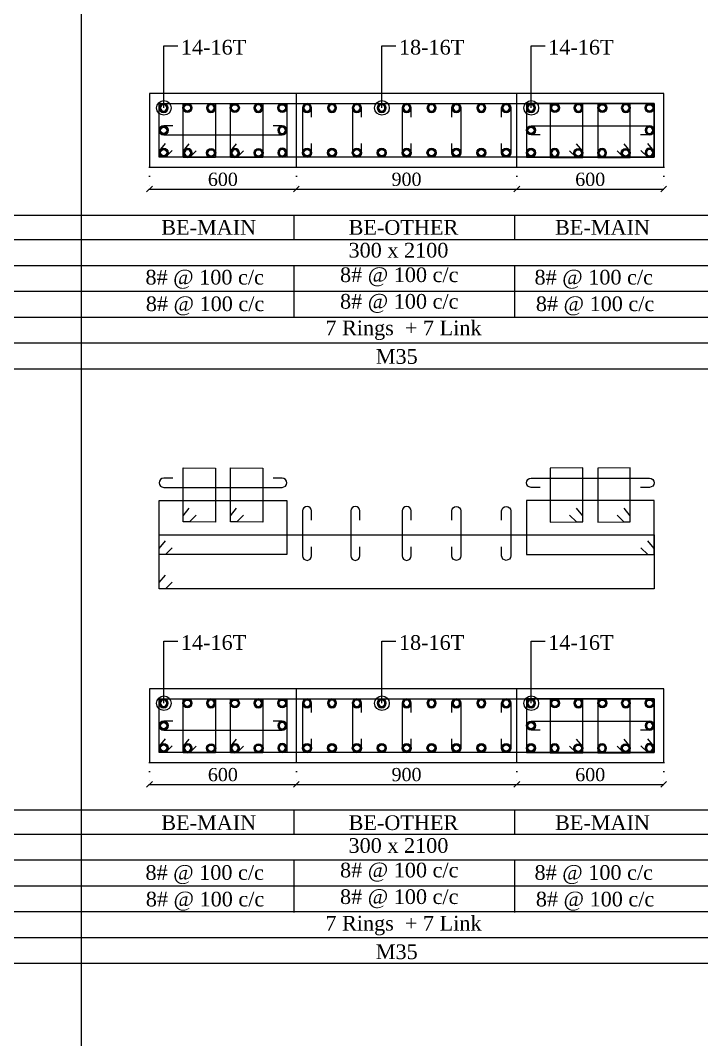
# Model space of a CAD drawing. Header units: millimetres. Extents: x 303 to 27724, y 300 to 68956.
# Drawn here: x 4976 to 7757, y 56504 to 60667 of the extents above; entities that cross this region are included whole.
import ezdxf

# ---------------------------------------------------------------- set-up
doc = ezdxf.new("R2010")
doc.units = ezdxf.units.MM
doc.linetypes.add('( Hidden )', pattern=[0.375, 0.25, -0.125])
doc.linetypes.add('DOT2', pattern=[0.125, 0, -0.125])
doc.layers.get('Defpoints').update_dxf_attribs({"lineweight": 0})
for name, color, linetype, lineweight in [('S-COL. STEEL DIA', 1, 'Continuous', 9), ('S-DIM FOOTING', 7, 'Continuous', 0), ('S-SECTION', 5, 'Continuous', 0), ('S-SECTION MARK', 7, 'Continuous', 0), ('S-SHEET', 7, 'Continuous', 0), ('S-STEEL', 1, 'Continuous', 9), ('S-STEEL-1', 1, 'Continuous', 0), ('S-STEEL-1 C.S.', 106, 'Continuous', 0), ('S-TEXT', 7, 'Continuous', 0)]:
    doc.layers.add(name, color=color, linetype=linetype, lineweight=lineweight)
doc.styles.add('AR', font='ARIALUNI.TTF', dxfattribs={"width": 0.8})
doc.styles.add('S-ROMANS', font='times.ttf')
doc.styles.add('TEXT', font='times.ttf')
doc.dimstyles.new('100', dxfattribs={"dimtxt": 180, "dimasz": 80, "dimexe": 0.18, "dimexo": 0.0625, "dimgap": 1, "dimtad": 1, "dimdec": 0, "dimzin": 0, "dimdsep": 46, "dimtxsty": 'AR', "dimblk": 'DOT', "dimcen": 0.09, "dimse1": 1, "dimse2": 1, "dimclrd": 50, "dimclrt": 256, "dimadec": 0, "dimazin": 0, "dimtfac": 1, "dimtdec": 0, "dimtix": 1, "dimtofl": 0, "dimtmove": 2, "dimatfit": 0, "dimfxl": 1, "dimtolj": 1, "dimtzin": 0, "dimlwd": -1, "dimarcsym": 0})
doc.dimstyles.new('SETU', dxfattribs={"dimtxt": 230, "dimasz": 0.2, "dimexe": 0.1, "dimexo": 0.1, "dimgap": 0.05, "dimtad": 1, "dimdec": 0, "dimzin": 0, "dimdsep": 46, "dimtxsty": 'TEXT', "dimblk": 'OBLIQUE', "dimcen": 0.09, "dimdle": 0.1, "dimclrd": 4, "dimclre": 256, "dimclrt": 256, "dimadec": 1, "dimazin": 0, "dimtfac": 1, "dimtdec": 0, "dimtix": 1, "dimtofl": 0, "dimtmove": 2, "dimatfit": 0, "dimfxl": 1, "dimtolj": 1, "dimtzin": 0, "dimlwd": -1, "dimlwe": -1, "dimarcsym": 1})

# ---------------------------------------------------------------- blocks, each defined once
blk = doc.blocks.new('_Oblique')
at = {"color": 0, "linetype": 'ByBlock', "lineweight": -2}
blk.add_line((-0.5, -0.5), (0.5, 0.5), dxfattribs=at)
blk = doc.blocks.new('*D1992')
at = {"layer": 'Defpoints', "color": 0}
for p in [(5502.6, 57636.3), (6102.6, 57636.3), (6102.6, 57546.5)]:
    blk.add_point(p, dxfattribs=at)
at = {"layer": 'S-DIM FOOTING', "linetype": 'DOT2', "ltscale": 300}
for p, q in [((5502.6, 57636.2), (5502.6, 57546.3)), ((6102.6, 57636.2), (6102.6, 57546.3))]:
    blk.add_line(p, q, dxfattribs=at)
at = {"layer": 'S-DIM FOOTING', "ltscale": 300}
blk.add_line((5502.5, 57546.5), (6102.7, 57546.5), dxfattribs=at)
at = {"layer": 'S-DIM FOOTING', "linetype": 'ByBlock', "xscale": 24, "yscale": 24, "zscale": 24, "rotation": 180}
blk.add_blockref('_Oblique', (5502.6, 57546.5), dxfattribs=at)
at = {"layer": 'S-DIM FOOTING', "linetype": 'ByBlock', "xscale": 24, "yscale": 24, "zscale": 24}
blk.add_blockref('_Oblique', (6102.6, 57546.5), dxfattribs=at)
at = {"layer": 'S-DIM FOOTING', "insert": (5802.6, 57585.9), "char_height": 54, "attachment_point": 5, "style": 'TEXT'}
blk.add_mtext('\\A1;600', dxfattribs=at)
blk = doc.blocks.new('*D1993')
at = {"layer": 'Defpoints', "color": 0}
for p in [(6102.6, 57636.3), (7002.6, 57636.3), (7002.6, 57546.5)]:
    blk.add_point(p, dxfattribs=at)
at = {"layer": 'S-DIM FOOTING', "linetype": 'DOT2', "ltscale": 300}
for p, q in [((6102.6, 57636.2), (6102.6, 57546.3)), ((7002.6, 57636.2), (7002.6, 57546.3))]:
    blk.add_line(p, q, dxfattribs=at)
at = {"layer": 'S-DIM FOOTING', "ltscale": 300}
blk.add_line((6102.5, 57546.5), (7002.7, 57546.5), dxfattribs=at)
at = {"layer": 'S-DIM FOOTING', "linetype": 'ByBlock', "xscale": 24, "yscale": 24, "zscale": 24, "rotation": 180}
blk.add_blockref('_Oblique', (6102.6, 57546.5), dxfattribs=at)
at = {"layer": 'S-DIM FOOTING', "linetype": 'ByBlock', "xscale": 24, "yscale": 24, "zscale": 24}
blk.add_blockref('_Oblique', (7002.6, 57546.5), dxfattribs=at)
at = {"layer": 'S-DIM FOOTING', "insert": (6552.6, 57586), "char_height": 54, "attachment_point": 5, "style": 'TEXT'}
blk.add_mtext('\\A1;900', dxfattribs=at)
blk = doc.blocks.new('*D1994')
at = {"layer": 'Defpoints', "color": 0}
for p in [(7002.6, 57636.3), (7602.6, 57636.3), (7602.6, 57546.5)]:
    blk.add_point(p, dxfattribs=at)
at = {"layer": 'S-DIM FOOTING', "linetype": 'DOT2', "ltscale": 300}
for p, q in [((7002.6, 57636.2), (7002.6, 57546.3)), ((7602.6, 57636.2), (7602.6, 57546.3))]:
    blk.add_line(p, q, dxfattribs=at)
at = {"layer": 'S-DIM FOOTING', "ltscale": 300}
blk.add_line((7002.5, 57546.5), (7602.7, 57546.5), dxfattribs=at)
at = {"layer": 'S-DIM FOOTING', "linetype": 'ByBlock', "xscale": 24, "yscale": 24, "zscale": 24, "rotation": 180}
blk.add_blockref('_Oblique', (7002.6, 57546.5), dxfattribs=at)
at = {"layer": 'S-DIM FOOTING', "linetype": 'ByBlock', "xscale": 24, "yscale": 24, "zscale": 24}
blk.add_blockref('_Oblique', (7602.6, 57546.5), dxfattribs=at)
at = {"layer": 'S-DIM FOOTING', "insert": (7302.6, 57585.9), "char_height": 54, "attachment_point": 5, "style": 'TEXT'}
blk.add_mtext('\\A1;600', dxfattribs=at)
blk = doc.blocks.new('*U4')
at = {"layer": 'S-COL. STEEL DIA'}
h = blk.add_hatch(color=256, dxfattribs=at)
h.dxf.hatch_style = 1
h.paths.add_polyline_path([(-18.5, 0, 1), (18.5, 0, 1)])
h.paths.add_polyline_path([(13, 0, -1), (-13, 0, -1)], flags=16)
at = {"layer": 'S-COL. STEEL DIA', "lineweight": 5}
for radius in [18.5, 13]:
    blk.add_circle((0, 0), radius, dxfattribs=at)
blk = doc.blocks.new('_Dot')
at = {"linetype": 'ByBlock', "lineweight": -2}
blk.add_line((-0.5, 0), (-1, 0), dxfattribs=at)
at = {"linetype": 'ByBlock', "const_width": 0.5}
blk.add_lwpolyline([(-0.25, 0, 1), (0.25, 0, 1)], format="xyb", close=True, dxfattribs=at)
blk = doc.blocks.new('*D1995')
at = {"layer": 'Defpoints', "color": 0}
for p in [(5502.6, 60067.7), (6102.6, 60067.7), (6102.6, 59977.9)]:
    blk.add_point(p, dxfattribs=at)
at = {"layer": 'S-DIM FOOTING', "linetype": 'DOT2', "ltscale": 300}
for p, q in [((5502.6, 60067.6), (5502.6, 59977.8)), ((6102.6, 60067.6), (6102.6, 59977.8))]:
    blk.add_line(p, q, dxfattribs=at)
at = {"layer": 'S-DIM FOOTING', "ltscale": 300}
blk.add_line((5502.5, 59977.9), (6102.7, 59977.9), dxfattribs=at)
at = {"layer": 'S-DIM FOOTING', "linetype": 'ByBlock', "xscale": 24, "yscale": 24, "zscale": 24, "rotation": 180}
blk.add_blockref('_Oblique', (5502.6, 59977.9), dxfattribs=at)
at = {"layer": 'S-DIM FOOTING', "linetype": 'ByBlock', "xscale": 24, "yscale": 24, "zscale": 24}
blk.add_blockref('_Oblique', (6102.6, 59977.9), dxfattribs=at)
at = {"layer": 'S-DIM FOOTING', "insert": (5802.6, 60017.3), "char_height": 54, "attachment_point": 5, "style": 'TEXT'}
blk.add_mtext('\\A1;600', dxfattribs=at)
blk = doc.blocks.new('*D1996')
at = {"layer": 'Defpoints', "color": 0}
for p in [(6102.6, 60067.7), (7002.6, 60067.7), (7002.6, 59977.9)]:
    blk.add_point(p, dxfattribs=at)
at = {"layer": 'S-DIM FOOTING', "linetype": 'DOT2', "ltscale": 300}
for p, q in [((6102.6, 60067.6), (6102.6, 59977.8)), ((7002.6, 60067.6), (7002.6, 59977.8))]:
    blk.add_line(p, q, dxfattribs=at)
at = {"layer": 'S-DIM FOOTING', "ltscale": 300}
blk.add_line((6102.5, 59977.9), (7002.7, 59977.9), dxfattribs=at)
at = {"layer": 'S-DIM FOOTING', "linetype": 'ByBlock', "xscale": 24, "yscale": 24, "zscale": 24, "rotation": 180}
blk.add_blockref('_Oblique', (6102.6, 59977.9), dxfattribs=at)
at = {"layer": 'S-DIM FOOTING', "linetype": 'ByBlock', "xscale": 24, "yscale": 24, "zscale": 24}
blk.add_blockref('_Oblique', (7002.6, 59977.9), dxfattribs=at)
at = {"layer": 'S-DIM FOOTING', "insert": (6552.6, 60017.4), "char_height": 54, "attachment_point": 5, "style": 'TEXT'}
blk.add_mtext('\\A1;900', dxfattribs=at)
blk = doc.blocks.new('*D1997')
at = {"layer": 'Defpoints', "color": 0}
for p in [(7002.6, 60067.7), (7602.6, 60067.7), (7602.6, 59977.9)]:
    blk.add_point(p, dxfattribs=at)
at = {"layer": 'S-DIM FOOTING', "linetype": 'DOT2', "ltscale": 300}
for p, q in [((7002.6, 60067.6), (7002.6, 59977.8)), ((7602.6, 60067.6), (7602.6, 59977.8))]:
    blk.add_line(p, q, dxfattribs=at)
at = {"layer": 'S-DIM FOOTING', "ltscale": 300}
blk.add_line((7002.5, 59977.9), (7602.7, 59977.9), dxfattribs=at)
at = {"layer": 'S-DIM FOOTING', "linetype": 'ByBlock', "xscale": 24, "yscale": 24, "zscale": 24, "rotation": 180}
blk.add_blockref('_Oblique', (7002.6, 59977.9), dxfattribs=at)
at = {"layer": 'S-DIM FOOTING', "linetype": 'ByBlock', "xscale": 24, "yscale": 24, "zscale": 24}
blk.add_blockref('_Oblique', (7602.6, 59977.9), dxfattribs=at)
at = {"layer": 'S-DIM FOOTING', "insert": (7302.6, 60017.3), "char_height": 54, "attachment_point": 5, "style": 'TEXT'}
blk.add_mtext('\\A1;600', dxfattribs=at)

msp = doc.modelspace()

# ---------------------------------------------------------------- linework, layer by layer
at = {"layer": 'S-SECTION'}
for points, elevation in [([(7602.6, 60067.7), (7602.6, 60367.7), (5502.6, 60367.7), (5502.6, 60067.7)], -6.8), ([(7602.6, 57636.3), (7602.6, 57936.3), (5502.6, 57936.3), (5502.6, 57636.3)], -6.5)]:
    msp.add_lwpolyline(points, close=True, dxfattribs=dict(at, elevation=elevation))
at = {"layer": 'S-SHEET'}
for p, q in [((5224.3, 68956, -1.8), (5224.3, 299.8, -1.3)), ((303, 59870.9, 7), (27724.1, 59870.9, 7)), ((6092.9, 59871.1, -7.7), (6092.9, 59771.6, -7.7)), ((6992.9, 59871.1, -7.7), (6992.9, 59771.6, -7.7)), ((303, 59771.4, -1), (27724.1, 59771.4, -1)), ((303, 59666.1, -1), (27724.1, 59666.1, -1)), ((303, 59666.1, -1), (27724.1, 59666.1, -1)), ((6092.9, 59666.4, -7.7), (6092.9, 59455, -7.7)), ((6992.9, 59666.4, -7.7), (6992.9, 59455, -7.7)), ((303, 59560.3, -1), (27724.1, 59560.3, -1)), ((303, 59454.8, -1), (27724.1, 59454.8, -1)), ((303, 59349.3, -1), (27724.1, 59349.3, -1)), ((303, 57442.8, 7.1), (27724.1, 57442.8, 7.1)), ((6092.9, 57439.7, -7.4), (6092.9, 57340.2, -7.4)), ((6992.9, 57439.7, -7.4), (6992.9, 57340.2, -7.4)), ((303, 57343.3, -1), (27724.1, 57343.3, -1)), ((303, 57238.1, -1), (27724.1, 57238.1, -1)), ((303, 57238.1, -1), (27724.1, 57238.1, -1)), ((6092.9, 57234.9, -7.4), (6092.9, 57023.6, -7.4)), ((6992.9, 57234.9, -7.4), (6992.9, 57023.6, -7.4)), ((303, 57132.3, -1), (27724.1, 57132.3, -1)), ((303, 57026.8, -1), (27724.1, 57026.8, -1)), ((303, 56921.3, -1), (27724.1, 56921.3, -1))]:
    msp.add_line(p, q, dxfattribs=at)
at = {"layer": 'S-SHEET', "color": 0}
for p, q in [((303, 59243.8, -1), (27724.1, 59243.8, -1)), ((303, 56815.7, -1), (27724.1, 56815.7, -1))]:
    msp.add_line(p, q, dxfattribs=at)
at = {"layer": 'S-STEEL', "color": 1}
for points, elevation in [([(5596.1, 60135.1), (5568.6, 60107.7), (5542.6, 60107.7), (5542.6, 60327.7), (7563.4, 60327.7), (7563.4, 60107.7), (5542.6, 60107.7), (5542.6, 60132.8), (5567.8, 60163.6)], -6.8), ([(5596.1, 58372.6), (5568.6, 58345.3), (5542.6, 58345.3), (5542.6, 58565.3), (7563.4, 58565.3), (7563.4, 58345.3), (5542.6, 58345.3), (5542.6, 58370.4), (5567.8, 58401.2)], -6.5), ([(5596.1, 57703.6), (5568.6, 57676.3), (5542.6, 57676.3), (5542.6, 57896.3), (7563.4, 57896.3), (7563.4, 57676.3), (5542.6, 57676.3), (5542.6, 57701.3), (5567.8, 57732.2)], -6.5)]:
    msp.add_lwpolyline(points, dxfattribs=dict(at, elevation=elevation))
at = {"layer": 'S-STEEL', "color": 3}
for points, elevation in [([(6165, 60271.6), (6165, 60309.3, 1), (6128.1, 60309.3), (6128.1, 60126.2, 1), (6165, 60126.2), (6165, 60163.4)], -7.1), ([(6368.2, 60271.6), (6368.2, 60309.3, 1), (6331.3, 60309.3), (6331.3, 60126.2, 1), (6368.2, 60126.2), (6368.2, 60163.4)], -7.1), ([(6571.4, 60271.6), (6571.4, 60309.3, 1), (6534.5, 60309.3), (6534.5, 60126.2, 1), (6571.4, 60126.2), (6571.4, 60163.4)], -7.1), ([(6737.7, 60271.6), (6737.7, 60309.3, -1), (6774.6, 60309.3), (6774.6, 60126.2, -1), (6737.7, 60126.2), (6737.7, 60163.4)], -7.1), ([(6941, 60271.6), (6941, 60309.3, -1), (6977.9, 60309.3), (6977.9, 60126.2, -1), (6941, 60126.2), (6941, 60163.4)], -7.1), ([(5598.7, 60236.4), (5561, 60236.4, 1), (5561, 60199.5), (6044.9, 60199.5, 1), (6044.9, 60236.4), (6007.7, 60236.4)], -7.5), ([(7098.7, 60199.5), (7061, 60199.5, -1), (7061, 60236.4), (7544.9, 60236.4, -1), (7544.9, 60199.5), (7507.7, 60199.5)], -7.8), ([(5598.7, 58796.4), (5561, 58796.4, 1), (5561, 58759.5), (6044.9, 58759.5, 1), (6044.9, 58796.4), (6007.7, 58796.4)], -7.2), ([(7098.7, 58759.5), (7061, 58759.5, -1), (7061, 58796.4), (7544.9, 58796.4, -1), (7544.9, 58759.5), (7507.7, 58759.5)], -7.6), ([(6165, 58625.2), (6165, 58662.9, 1), (6128.1, 58662.9), (6128.1, 58479.8, 1), (6165, 58479.8), (6165, 58517)], -6.9), ([(6361.8, 58625.2), (6361.8, 58662.9, 1), (6324.9, 58662.9), (6324.9, 58479.8, 1), (6361.8, 58479.8), (6361.8, 58517)], -6.9), ([(6571.4, 58625.2), (6571.4, 58662.9, 1), (6534.5, 58662.9), (6534.5, 58479.8, 1), (6571.4, 58479.8), (6571.4, 58517)], -6.9), ([(6737.7, 58625.2), (6737.7, 58662.9, -1), (6774.6, 58662.9), (6774.6, 58479.8, -1), (6737.7, 58479.8), (6737.7, 58517)], -6.9), ([(6941, 58625.2), (6941, 58662.9, -1), (6977.9, 58662.9), (6977.9, 58479.8, -1), (6941, 58479.8), (6941, 58517)], -6.9), ([(6165, 57840.2), (6165, 57877.9, 1), (6128.1, 57877.9), (6128.1, 57694.8, 1), (6165, 57694.8), (6165, 57732)], -6.9), ([(6368.2, 57840.2), (6368.2, 57877.9, 1), (6331.3, 57877.9), (6331.3, 57694.8, 1), (6368.2, 57694.8), (6368.2, 57732)], -6.9), ([(6571.4, 57840.2), (6571.4, 57877.9, 1), (6534.5, 57877.9), (6534.5, 57694.8, 1), (6571.4, 57694.8), (6571.4, 57732)], -6.9), ([(6737.7, 57840.2), (6737.7, 57877.9, -1), (6774.6, 57877.9), (6774.6, 57694.8, -1), (6737.7, 57694.8), (6737.7, 57732)], -6.9), ([(6941, 57840.2), (6941, 57877.9, -1), (6977.9, 57877.9), (6977.9, 57694.8, -1), (6941, 57694.8), (6941, 57732)], -6.9), ([(5598.7, 57805), (5561, 57805, 1), (5561, 57768.1), (6044.9, 57768.1, 1), (6044.9, 57805), (6007.7, 57805)], -7.2), ([(7098.7, 57768.1), (7061, 57768.1, -1), (7061, 57805), (7544.9, 57805, -1), (7544.9, 57768.1), (7507.7, 57768.1)], -7.6)]:
    msp.add_lwpolyline(points, format="xyb", dxfattribs=dict(at, elevation=elevation))
at = {"layer": 'S-STEEL-1', "color": 6}
for points, elevation in [([(5596.1, 60135.1), (5568.6, 60107.7), (5542.6, 60107.7), (5542.6, 60327.7), (6063.4, 60327.7), (6063.4, 60107.7), (5542.6, 60107.7), (5542.6, 60132.8), (5567.8, 60163.6)], -7.1), ([(7509.8, 60135.1), (7537.4, 60107.7), (7563.4, 60107.7), (7563.4, 60327.7), (7042.6, 60327.7), (7042.6, 60107.7), (7563.4, 60107.7), (7563.4, 60132.8), (7538.2, 60163.6)], -7.1), ([(5596.1, 58512.7), (5568.6, 58485.4), (5542.6, 58485.4), (5542.6, 58705.4), (6063.4, 58705.4), (6063.4, 58485.4), (5542.6, 58485.4), (5542.6, 58510.4), (5567.8, 58541.3)], -6.9), ([(7509.8, 58512.7), (7537.4, 58485.4), (7563.4, 58485.4), (7563.4, 58705.4), (7042.6, 58705.4), (7042.6, 58485.4), (7563.4, 58485.4), (7563.4, 58510.4), (7538.2, 58541.3)], -6.9), ([(5596.1, 57703.6), (5568.6, 57676.3), (5542.6, 57676.3), (5542.6, 57896.3), (6063.4, 57896.3), (6063.4, 57676.3), (5542.6, 57676.3), (5542.6, 57701.3), (5567.8, 57732.2)], -6.9), ([(7509.8, 57703.6), (7537.4, 57676.3), (7563.4, 57676.3), (7563.4, 57896.3), (7042.6, 57896.3), (7042.6, 57676.3), (7563.4, 57676.3), (7563.4, 57701.3), (7538.2, 57732.2)], -6.9)]:
    msp.add_lwpolyline(points, dxfattribs=dict(at, elevation=elevation))
at = {"layer": 'S-STEEL-1', "color": 41}
for points, elevation in [([(5693.7, 60134.3), (5666.2, 60107), (5640.1, 60107), (5640.1, 60327.5), (5772.9, 60327.2), (5772.9, 60106.7), (5640.1, 60107), (5640.1, 60132), (5665.3, 60162.9)], -7.1), ([(5887.2, 60134.3), (5859.7, 60107), (5833.7, 60107), (5833.7, 60327.5), (5966.4, 60327.2), (5966.4, 60106.7), (5833.7, 60107), (5833.7, 60132), (5858.9, 60162.9)], -7.1), ([(7218.7, 60134.3), (7246.2, 60107), (7272.3, 60107), (7272.3, 60327.5), (7139.5, 60327.2), (7139.5, 60106.7), (7272.3, 60107), (7272.3, 60132), (7247.1, 60162.9)], -7.1), ([(7412.3, 60134.3), (7439.8, 60107), (7465.8, 60107), (7465.8, 60327.5), (7333.1, 60327.2), (7333.1, 60106.7), (7465.8, 60107), (7465.8, 60132), (7440.6, 60162.9)], -7.1), ([(5693.7, 58645.4), (5666.2, 58618.1), (5640.1, 58618.1), (5640.1, 58838.7), (5772.9, 58838.4), (5772.9, 58617.9), (5640.1, 58618.1), (5640.1, 58643.2), (5665.3, 58674)], -6.9), ([(5887.2, 58645.4), (5859.7, 58618.1), (5833.7, 58618.1), (5833.7, 58838.7), (5966.4, 58838.4), (5966.4, 58617.9), (5833.7, 58618.1), (5833.7, 58643.2), (5858.9, 58674)], -6.9), ([(7218.7, 58645.4), (7246.2, 58618.1), (7272.3, 58618.1), (7272.3, 58838.7), (7139.5, 58838.4), (7139.5, 58617.9), (7272.3, 58618.1), (7272.3, 58643.2), (7247.1, 58674)], -6.9), ([(7412.3, 58645.4), (7439.8, 58618.1), (7465.8, 58618.1), (7465.8, 58838.7), (7333.1, 58838.4), (7333.1, 58617.9), (7465.8, 58618.1), (7465.8, 58643.2), (7440.6, 58674)], -6.9), ([(5693.7, 57702.9), (5666.2, 57675.5), (5640.1, 57675.5), (5640.1, 57896.1), (5772.9, 57895.8), (5772.9, 57675.3), (5640.1, 57675.5), (5640.1, 57700.6), (5665.3, 57731.4)], -6.9), ([(5887.2, 57702.9), (5859.7, 57675.5), (5833.7, 57675.5), (5833.7, 57896.1), (5966.4, 57895.8), (5966.4, 57675.3), (5833.7, 57675.5), (5833.7, 57700.6), (5858.9, 57731.4)], -6.9), ([(7218.7, 57702.9), (7246.2, 57675.5), (7272.3, 57675.5), (7272.3, 57896.1), (7139.5, 57895.8), (7139.5, 57675.3), (7272.3, 57675.5), (7272.3, 57700.6), (7247.1, 57731.4)], -6.9), ([(7412.3, 57702.9), (7439.8, 57675.5), (7465.8, 57675.5), (7465.8, 57896.1), (7333.1, 57895.8), (7333.1, 57675.3), (7465.8, 57675.5), (7465.8, 57700.6), (7440.6, 57731.4)], -6.9)]:
    msp.add_lwpolyline(points, dxfattribs=dict(at, elevation=elevation))
at = {"layer": 'S-STEEL-1 C.S.', "color": 8, "linetype": '( Hidden )'}
for p, q in [((6102.6, 60067.7, -6.8), (6102.6, 60367.7, -6.8)), ((7002.6, 60067.7, -7.1), (7002.6, 60367.7, -7.1)), ((6102.6, 57636.3, -6.5), (6102.6, 57936.3, -6.5)), ((7002.6, 57636.3, -6.9), (7002.6, 57936.3, -6.9))]:
    msp.add_line(p, q, dxfattribs=at)

# ---------------------------------------------------------------- block references
at = {"layer": 'S-COL. STEEL DIA', "xscale": -1}
for p, rotation in [((5561, 60309.3, -7.1), 180), ((5753.9, 60309.3, -7.1), 90.19403361430257), ((5947.5, 60309.3, -7.1), 90.19403361430257), ((6146.5, 60309.3, -7.1), 180), ((6248.1, 60309.3, -7.1), 180), ((6349.7, 60309.3, -7.1), 180), ((6451.4, 60309.3, -7.1), 180), ((6553, 60309.3, -7.1), 180), ((6654.6, 60309.3, -7.1), 180), ((6756.2, 60309.3, -7.1), 180), ((6857.8, 60309.3, -7.1), 180), ((6959.4, 60309.3, -7.1), 180), ((7061, 60309.3, -7.1), 180), ((7254.6, 60309.3, -7.1), 89.8059663856968), ((7448.1, 60309.3, -7.1), 89.8059663856968), ((5658.6, 60125.4, -7.1), 270.1940336143028), ((5852.1, 60125.4, -7.1), 270.1940336143028), ((7157.6, 60125.4, -7.1), 269.8059663856972), ((7351.2, 60125.4, -7.1), 269.8059663856972), ((5561, 57877.9, -6.9), 180), ((5753.9, 57877.9, -6.9), 90.19403361430257), ((5947.5, 57877.9, -6.9), 90.19403361430257), ((6146.5, 57877.9, -6.9), 180), ((6248.1, 57877.9, -6.9), 180), ((6349.7, 57877.9, -6.9), 180), ((6451.4, 57877.9, -6.9), 180), ((6553, 57877.9, -6.9), 180), ((6654.6, 57877.9, -6.9), 180), ((6756.2, 57877.9, -6.9), 180), ((6857.8, 57877.9, -6.9), 180), ((6959.4, 57877.9, -6.9), 180), ((7061, 57877.9, -6.9), 180), ((7254.6, 57877.9, -6.9), 89.8059663856968), ((7448.1, 57877.9, -6.9), 89.8059663856968), ((5658.6, 57694, -6.9), 270.1940336143028), ((5852.1, 57694, -6.9), 270.1940336143028), ((7157.6, 57694, -6.9), 269.8059663856972), ((7351.2, 57694, -6.9), 269.8059663856972)]:
    msp.add_blockref('*U4', p, dxfattribs=dict(at, rotation=rotation))
at = {"layer": 'S-COL. STEEL DIA'}
for p, rotation in [((5657.8, 60309.3, -7.1), 270.194033614303), ((5851.4, 60309.3, -7.1), 270.194033614303), ((6044.9, 60309.3, -7.1), 180), ((7158.4, 60309.3, -7.1), 269.8059663856972), ((7352, 60309.3, -7.1), 269.8059663856972), ((7544.9, 60309.3, -7.1), 180), ((5754.7, 60125.4, -7.1), 90.19403361430281), ((5948.3, 60125.4, -7.1), 90.19403361430281), ((7253.8, 60125.4, -7.1), 89.80596638569716), ((7447.4, 60125.4, -7.1), 89.80596638569716), ((5657.8, 57877.9, -6.9), 270.194033614303), ((5851.4, 57877.9, -6.9), 270.194033614303), ((6044.9, 57877.9, -6.9), 180), ((7158.4, 57877.9, -6.9), 269.8059663856972), ((7352, 57877.9, -6.9), 269.8059663856972), ((7544.9, 57877.9, -6.9), 180), ((5754.7, 57694, -6.9), 90.19403361430281), ((5948.3, 57694, -6.9), 90.19403361430281), ((7253.8, 57694, -6.9), 89.80596638569716), ((7447.4, 57694, -6.9), 89.80596638569716)]:
    msp.add_blockref('*U4', p, dxfattribs=dict(at, rotation=rotation))
for p in [(5561, 60217.7, -7.1), (7061, 60217.7, -7.1), (5561, 60126.2, -7.1), (6146.5, 60126.2, -7.1), (6248.1, 60126.2, -7.1), (6349.7, 60126.2, -7.1), (6451.4, 60126.2, -7.1), (6553, 60126.2, -7.1), (6654.6, 60126.2, -7.1), (6756.2, 60126.2, -7.1), (6857.8, 60126.2, -7.1), (6959.4, 60126.2, -7.1), (7061, 60126.2, -7.1), (5561, 57786.3, -6.9), (7061, 57786.3, -6.9), (5561, 57694.8, -6.9), (6146.5, 57694.8, -6.9), (6248.1, 57694.8, -6.9), (6349.7, 57694.8, -6.9), (6451.4, 57694.8, -6.9), (6553, 57694.8, -6.9), (6654.6, 57694.8, -6.9), (6756.2, 57694.8, -6.9), (6857.8, 57694.8, -6.9), (6959.4, 57694.8, -6.9), (7061, 57694.8, -6.9)]:
    msp.add_blockref('*U4', p, dxfattribs=at)
at = {"layer": 'S-COL. STEEL DIA', "xscale": -1}
for p in [(6044.9, 60217.7, -7.1), (7544.9, 60217.7, -7.1), (6044.9, 60126.2, -7.1), (7544.9, 60126.2, -7.1), (6044.9, 57786.3, -6.9), (7544.9, 57786.3, -6.9), (6044.9, 57694.8, -6.9), (7544.9, 57694.8, -6.9)]:
    msp.add_blockref('*U4', p, dxfattribs=at)

# ---------------------------------------------------------------- texts
at = {"layer": 'S-TEXT', "color": 7, "style": 'TEXT'}
for s, p in [('14-16T', (5631.1, 60527.2, -7.1)), ('18-16T', (6521.5, 60527.2, -7.1)), ('14-16T', (7131.1, 60527.2, -7.1)), ('14-16T', (5631.1, 58095.8, -6.9)), ('18-16T', (6521.5, 58095.8, -6.9)), ('14-16T', (7131.1, 58095.8, -6.9))]:
    msp.add_text(s, height=60, dxfattribs=at).set_placement(p)
at = {"layer": 'S-TEXT', "style": 'S-ROMANS'}
for s, p in [('BE-MAIN ', (5551, 59791.3, -7.7)), ('BE-OTHER', (6316, 59791.3, -7.7)), ('BE-MAIN ', (7158.9, 59791.3, -7.7)), ('300 x 2100', (6315.7, 59698.1, -7.7)), ('8# @ 100 c/c', (6281, 59597.8, -7.7)), ('8# @ 100 c/c', (5486.5, 59587.8, -7.7)), ('8# @ 100 c/c', (7075.2, 59587.8, -7.7)), ('8# @ 100 c/c', (5488, 59479.2, -7.7)), ('8# @ 100 c/c', (6281, 59489.2, -7.7)), ('8# @ 100 c/c', (7080.6, 59479.2, -7.7)), ('7 Rings  + 7 Link', (6221.2, 59380.8, -7.7)), ('M35', (6427.1, 59264, -7.7)), ('BE-MAIN ', (5551, 57359.9, -7.4)), ('BE-OTHER', (6316, 57359.9, -7.4)), ('BE-MAIN ', (7158.9, 57359.9, -7.4)), ('300 x 2100', (6315.7, 57266.7, -7.4)), ('8# @ 100 c/c', (5486.5, 57156.4, -7.4)), ('8# @ 100 c/c', (6281, 57166.4, -7.4)), ('8# @ 100 c/c', (7075.2, 57156.4, -7.4)), ('8# @ 100 c/c', (6281, 57057.8, -7.4)), ('8# @ 100 c/c', (5488, 57047.8, -7.4)), ('8# @ 100 c/c', (7080.6, 57047.8, -7.4)), ('7 Rings  + 7 Link', (6221.2, 56949.3, -7.4)), ('M35', (6427.1, 56832.6, -7.4))]:
    msp.add_text(s, height=60, dxfattribs=at).set_placement(p)

# ---------------------------------------------------------------- dimensions: what is measured, and where the dimension line sits
at = {"layer": 'S-DIM FOOTING', "ltscale": 300}
for base, p1, p2, picture, middle in [((6102.6, 59977.9, -7.1), (5502.6, 60067.7, -6.8), (6102.6, 60067.7, -6.8), '*D1995', (5802.6, 60017.3, -7.1)), ((7002.6, 59977.9, -7.1), (6102.6, 60067.7, -6.8), (7002.6, 60067.7, -7.1), '*D1996', (6552.6, 60017.4, -7.1)), ((7602.6, 59977.9, -7.5), (7002.6, 60067.7, -7.1), (7602.6, 60067.7, -6.8), '*D1997', (7302.6, 60017.3, -7.5)), ((6102.6, 57546.5, -6.9), (5502.6, 57636.3, -6.5), (6102.6, 57636.3, -6.5), '*D1992', (5802.6, 57585.9, -6.9)), ((7002.6, 57546.5, -6.9), (6102.6, 57636.3, -6.5), (7002.6, 57636.3, -6.9), '*D1993', (6552.6, 57586, -6.9)), ((7602.6, 57546.5, -7.2), (7002.6, 57636.3, -6.9), (7602.6, 57636.3, -6.5), '*D1994', (7302.6, 57585.9, -7.2))]:
    dim = msp.add_linear_dim(base=base, p1=p1, p2=p2, angle=180, dimstyle='SETU', override={"dimscale": 1.2, "dimtxt": 45, "dimasz": 20, "dimgap": 10, "dimblk1": 'Oblique', "dimblk2": 'Oblique', "dimsah": 1, "dimclrd": 256, "dimarcsym": 1}, dxfattribs=at)
    dim.commit()
    dim.dimension.update_dxf_attribs({"geometry": picture, "text_midpoint": middle})

# ---------------------------------------------------------------- leaders
at = {"layer": 'S-SECTION MARK'}
for points in [[(5561.8, 60309.3, -6.8), (5561.8, 60563.1, -6.8), (5618.2, 60563.1, -6.8)], [(6452.2, 60309.3, -6.8), (6452.2, 60563.1, -6.8), (6508.6, 60563.1, -6.8)], [(7061.8, 60309.3, -6.8), (7061.8, 60563.1, -6.8), (7118.3, 60563.1, -6.8)], [(5561.8, 57877.9, -6.5), (5561.8, 58131.7, -6.5), (5618.2, 58131.7, -6.5)], [(6452.2, 57877.9, -6.5), (6452.2, 58131.7, -6.5), (6508.6, 58131.7, -6.5)], [(7061.8, 57877.9, -6.5), (7061.8, 58131.7, -6.5), (7118.3, 58131.7, -6.5)]]:
    msp.add_leader(points, dimstyle='100', override={"dimasz": 60, "dimtad": 0, "dimclrd": 256, "dimldrblk": 'DotBlank', "dimfxl": 50, "dimfxlon": 1, "dimarcsym": 1}, dxfattribs=at)

doc.saveas('drawing.dxf')
